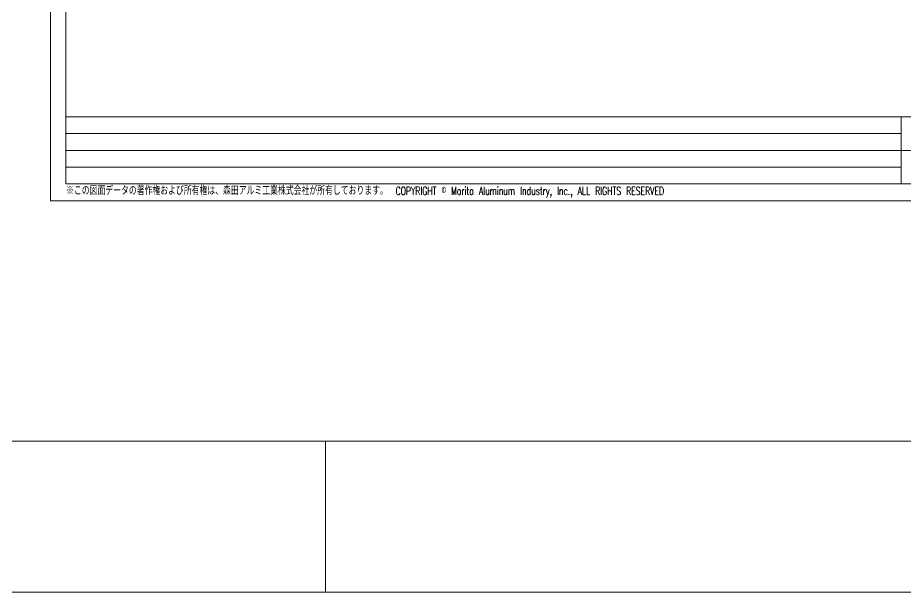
# Model space of a CAD drawing. Header units: millimetres. Extents: x -1 to 4006, y -1 to 3162.
# Drawn here: x 418.9 to 682.8, y 2764 to 2934.9 of the extents above; entities that cross this region are included whole.
import ezdxf

# ---------------------------------------------------------------- set-up
doc = ezdxf.new("R2010")
doc.units = ezdxf.units.MM
doc.layers.add('レイヤー_1', color=179, linetype='Continuous')
doc.styles.add('SLDTEXTSTYLE0', font='TXT', dxfattribs={"width": 0.7, "bigfont": 'bigfont'})

msp = doc.modelspace()

# ---------------------------------------------------------------- linework, layer by layer
at = {"layer": 'レイヤー_1', "color": 179, "lineweight": 18}
for p, q in [((428.64035, 2880.44445), (428.64035, 3161.44573)), ((433.21613, 2885.445), (433.21613, 3156.94574)), ((433.21613, 2905.44516), (823.99934, 2905.44516)), ((681.63881, 2885.445), (681.63881, 2905.44516)), ((433.21613, 2900.44529), (681.63881, 2900.44529)), ((433.21613, 2895.44474), (778.88375, 2895.44474)), ((433.21613, 2890.44487), (469.82096, 2890.44487)), ((469.82096, 2890.44487), (681.63881, 2890.44487)), ((433.21613, 2885.445), (823.99934, 2885.445)), ((428.64035, 2880.44445), (828.57512, 2880.44445))]:
    msp.add_line(p, q, dxfattribs=at)
at = {"layer": 'レイヤー_1', "color": 179, "lineweight": 18, "ltscale": 10}
for p, q in [((7.15009, 2808.96662), (4006.49771, 2808.96662)), ((510.46993, 2763.96678), (510.46993, 2808.96662)), ((52.90785, 2763.96678), (3960.73995, 2763.96678))]:
    msp.add_line(p, q, dxfattribs=at)

# ---------------------------------------------------------------- texts
at = {"layer": 'レイヤー_1', "insert": (433.27274, 2884.57759), "char_height": 2.38125, "attachment_point": 1, "style": 'SLDTEXTSTYLE0'}
msp.add_mtext('※この図面データの著作権および所有権は、森田アルミ工業株式会社が所有しております。\u3000COPYRIGHT © Morita Aluminum Industry, Inc., ALL RIGHTS RESERVED', dxfattribs=at)

doc.saveas('drawing.dxf')
